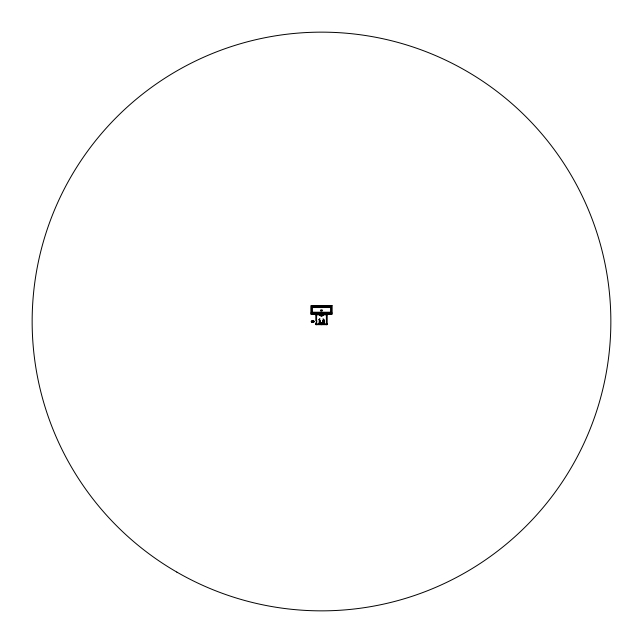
<?xml version="1.0" encoding="UTF-8"?>
<svg xmlns="http://www.w3.org/2000/svg" width="643" height="643" viewBox="0 0 643 643"><rect width="100%" height="100%" fill="white"/><g stroke="black" fill="none" stroke-linecap="round" stroke-linejoin="round"><path stroke-width="0.96" d="M319.539 319.089L319.113 319.579M319.579 321.162L319.539 321.484A1.808 1.278 -89.8 0 1 319.555 321.219L319.876 320.423A1.8 1.27 89.8 0 0 319.507 321.524C319.667 323.574 322.698 323.855 320.439 323.18M313.985 321.894L314.049 321.283L311.3 321.283L311.381 321.918M319.475 320.431L319.217 322.231L320.913 323.405M312.691 322.529L313.575 321.894L313.302 320.817A0.973 0.973 0 0 1 313.197 322.36A0.973 0.973 0 0 1 311.726 321.821M312.377 306.848L330.623 306.848M312.394 307L330.606 307M312.394 307.539L330.606 307.539M312.394 312.217L330.606 312.217M312.394 312.619L330.606 312.619M312.394 312.747L330.606 312.747M310.931 313.053L332.069 313.053M311.413 313.173L331.587 313.173M311.582 313.615L331.418 313.615M311.413 313.712L331.587 313.712M316.139 314.258L319.547 314.258M323.453 314.258L326.861 314.258M315.817 314.829L319.547 314.829M323.453 314.829L327.183 314.829M319.547 321.548L320.576 321.548M322.424 321.548L323.453 321.548M311.3 321.773L314.025 321.773M320.495 323.927L315.817 323.855A0.812 0.812 0 0 0 316.621 324.667M322.505 323.927L327.183 323.855A0.812 0.812 0 0 1 326.379 324.667M312.675 320.576L313.27 320.785A0.973 0.973 0 0 0 311.759 321.187M319.86 320.487A1.961 1.961 0 0 0 320.246 323.067A1.961 1.961 0 0 0 322.85 322.987A1.961 1.961 0 0 0 323.067 320.391L323.461 321.436M323.107 320.415L323.445 321.259M323.148 320.479L323.405 320.953M319.611 322.047L320.327 323.099A2.628 1.64 -89.8 0 0 320.945 323.252M319.796 322.497L319.635 322.151M323.204 320.343L323.373 320.825M331.418 314.146L331.418 306.534L311.582 306.534L311.582 314.146M330.606 306.47L330.606 313.286M327.191 314.097L327.191 324.667L315.809 324.667L315.809 322.746M326.379 314.258L326.379 324.651M323.461 314.065L323.461 314.821M321.5 314.186L321.5 315.938M321.5 322.481L321.5 323.477M319.539 314.065L319.539 314.821M316.734 320.793L316.734 322.304M316.621 314.258L316.541 323.493M316.621 323.855L316.621 324.651M315.809 314.097L315.809 320.849M312.908 321.283L312.908 321.773M312.394 306.47L312.394 313.286M312.418 321.283L312.418 321.773M323.091 318.904A3.094 3.094 0 0 1 323.646 323.799A3.094 3.094 0 0 1 318.783 323.043M318.88 319.901A3.094 3.094 0 0 1 319.909 318.904M323.107 314.459A1.736 0.989 0 0 1 321.5 315.809A1.736 0.989 0 0 1 319.892 314.459M323.14 314.21A1.961 1.117 0 0 1 322.786 315.665A1.961 1.117 0 0 1 320.214 315.665A1.961 1.117 0 0 1 319.86 314.21M322.947 320.511A1.736 1.736 0 0 1 322.633 322.77A1.736 1.736 0 0 1 320.359 322.762A1.736 1.736 0 0 1 320.053 320.511M322.85 314.106A1.736 0.989 0 0 1 320.15 314.106M323.083 319.089A2.934 2.934 0 0 1 323.574 323.638A2.934 2.934 0 0 1 319.032 323.148M319.032 319.973A2.934 2.934 0 0 1 319.917 319.089M320.809 323.252A2.628 2.05 -89.7 0 1 320.029 323.075A2.122 2.122 0 0 0 322.947 323.116A2.122 2.122 0 0 0 323.107 320.174M319.571 322.44A2.122 2.122 0 0 1 319.426 321.114M332.069 305.634L310.931 305.634L310.931 314.387L332.069 314.387L332.069 305.634M331.587 306.309L311.413 306.309L311.413 314.106L331.587 314.106L331.587 306.309M313.88 321.122L311.445 321.122L311.445 321.934L313.88 321.934L313.88 321.122M176.825 572.085A289.35 289.35 0 0 0 610.85 321.5A289.35 289.35 0 0 0 176.825 70.915A289.35 289.35 0 0 0 176.825 572.085M320.986 310.923A1.029 0.587 0 0 0 322.529 310.408A1.029 0.587 0 0 0 320.986 309.902A1.029 0.587 0 0 0 320.986 310.923"/></g></svg>
